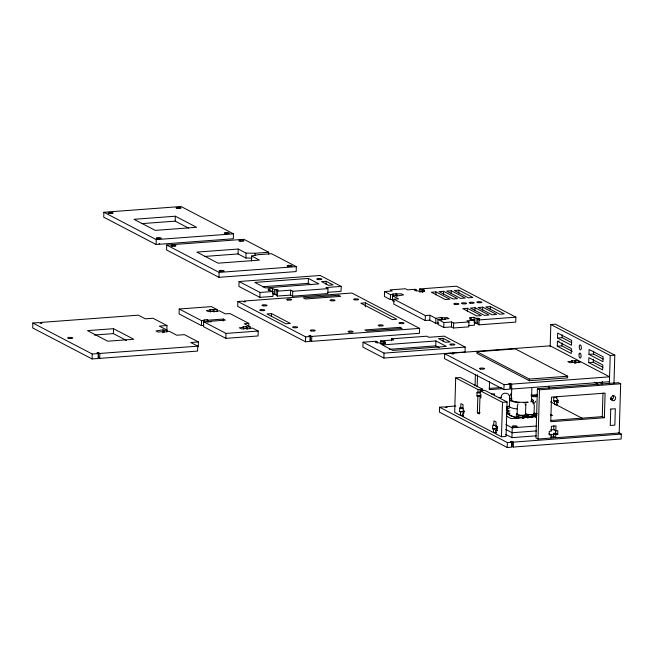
<?xml version="1.0" encoding="UTF-8"?>
<svg xmlns="http://www.w3.org/2000/svg" width="654" height="654" viewBox="0 0 654 654"><rect width="100%" height="100%" fill="white"/><g stroke="black" fill="none" stroke-linecap="round" stroke-linejoin="round"><path stroke-width="0.98" d="M527.5 417.955L527.565 415.494M535.871 417.146L535.937 414.685M166.835 330.458L166.983 325.537L153.011 318.245L145.352 318.817L138.37 315.171L40.507 322.463L41.897 323.199L40.368 323.313L38.97 322.577L32.847 323.035L32.7 327.956L92.075 358.94L98.198 358.482L98.345 353.561L96.947 352.833L98.484 352.719L99.874 353.446L197.745 346.154L197.598 351.075L99.735 358.367L98.337 357.64L98.484 352.719M92.075 358.94L92.222 354.018L32.847 323.035M103.872 212.256L103.724 217.177L156.118 244.514L233.306 238.759L233.453 233.846L181.06 206.509L103.872 212.256L156.265 239.593L233.453 233.846M99.735 358.367L99.874 353.446M126.582 340.505L113.363 333.614L113.51 328.692L87.481 330.63L107.73 341.2L133.768 339.262L113.51 328.692M156.118 244.514L156.265 239.593M162.952 332.829L163.034 329.869L155.979 330.94L158.08 332.036L162.674 331.692L163.582 332.167L169.1 331.21L176.784 335.224L184.444 334.652L198.415 341.944L198.268 346.857M163.884 332.314L163.941 330.344L163.034 329.869M268.671 254.218L268.729 252.248L243.926 239.307L166.737 245.062L166.59 249.983L218.984 277.321L296.172 271.565L296.319 266.644L271.516 253.703L257.889 254.725L251.627 256.025L251.479 260.946M166.95 332.085L167.007 330.115L159.323 326.109L166.983 325.537M188.475 228.066L175.207 221.142L175.354 216.221L133.996 219.303L155.235 230.38L196.584 227.298L175.354 216.221M217.071 311.574L217.128 309.612L211.389 306.612L179.229 309.015L179.082 313.928L201.432 325.594L203.729 325.422M201.432 325.594L201.579 320.673L179.229 309.015M204.588 322.414L204.645 320.444L203.737 319.969L207.105 319.724L208.013 320.198L223.325 319.054L225.426 320.149L210.106 321.286L211.013 321.76L203.68 321.768L203.533 326.689L225.883 338.355L258.044 335.96L258.191 331.038L252.452 328.046L246.934 328.995L246.018 328.521L241.424 328.864L239.331 327.768L243.705 327.327L243.648 329.297M207.048 321.686L207.105 319.724M207.956 322.16L208.013 320.198M210.613 312.056L210.67 310.086L209.762 309.612L217.128 309.612M213.073 311.337L213.139 309.367M213.981 311.803L214.046 309.841M218.984 277.321L219.131 272.399L166.737 245.062M223.267 321.024L223.325 319.054M225.883 338.355L226.031 333.434L203.68 321.768M251.929 258.134L245.896 258.028L238.072 253.94L238.219 249.027L196.862 252.101L218.101 263.186L259.45 260.104L251.627 256.025M419.598 328.382L351.844 293.025L244.024 301.053L245.422 301.788L243.885 301.903L242.487 301.167L237.893 301.51L237.745 306.432L305.508 341.789L310.102 341.445L310.249 336.524L308.851 335.796L310.38 335.682L311.778 336.409L419.598 328.382L419.451 333.295L311.631 341.331L310.233 340.603L310.38 335.682M341.192 286.403L320.231 275.473L239.062 281.522L238.914 286.444L259.875 297.374L272.89 296.401L273.037 291.488L268.115 290.098L270.102 289.951L268.009 288.864L272.604 288.52L274.696 289.608L276.691 289.46L278.228 290.262L276.233 290.417L276.086 295.33L277.484 296.066L290.507 295.093L292.6 296.188L327.826 293.564L327.973 288.643L325.872 287.547L341.192 286.403L341.045 291.324L327.646 292.322M245.896 258.028L246.043 253.106L238.219 249.027M246.108 328.57L246.166 326.599L242.798 326.853L243.705 327.327M247.016 329.044L247.073 327.074L246.166 326.599M248.724 326.354L248.814 323.403L229.955 313.56L225.36 313.904L219.425 310.805L213.899 311.762L212.991 311.288L208.397 311.631L206.304 310.536L210.67 310.086M250.098 328.815L250.155 326.845L244.22 323.746L248.814 323.403M255.035 255.232L255.093 253.262L268.729 252.248M259.875 297.374L260.022 292.452L239.062 281.522M271.443 316.536L271.533 313.585L266.938 313.928L285.798 323.771L290.392 323.428L271.533 313.585M272.604 288.52L272.456 293.442L274.549 294.529L276.544 294.382M274.549 294.529L274.696 289.608M277.484 296.066L277.631 291.144L276.233 290.417M290.507 295.093L290.654 290.172L277.631 291.144M292.6 296.188L292.747 291.267L290.654 290.172M305.508 341.789L305.655 336.867L237.893 301.51M310.887 284.719L308.263 283.354L308.41 278.432L254.807 282.43L265.287 287.899L318.89 283.901L308.41 278.432M311.631 341.331L311.778 336.409M326.027 284.237L326.117 281.285L321.523 281.621L328.512 285.267L333.107 284.923L326.117 281.285M383.546 344.388L383.604 342.418L385.697 343.513L381.102 343.857L379.009 342.761L377.015 342.909L375.478 342.107L377.472 341.96L376.075 341.233L363.06 342.206L362.913 347.127L383.865 358.057L465.035 352.007L465.182 347.086L444.229 336.156L428.91 337.292L426.817 336.205L391.591 338.829L391.533 340.791M365.292 306.775L365.406 302.843L360.812 303.186L392.245 319.585L396.839 319.242L365.406 302.843M380.579 343.841L380.669 340.889L393.683 339.916L391.591 338.829M381.977 344.568L382.067 341.617L380.669 340.889M422.647 292.436L422.705 290.466L424.798 291.561L420.203 291.905L418.11 290.809L416.116 290.956L414.579 290.155L416.573 290.008L415.176 289.281L407.516 289.853L405.423 288.757L390.111 289.894L392.204 290.989L384.544 291.561L384.397 296.483L390.34 299.581L392.637 299.409M383.996 343.44L384.053 341.47L382.067 341.617M383.865 358.057L384.012 353.135L363.06 342.206M390.34 299.581L390.479 294.66L384.544 291.561M393.487 296.401L393.544 294.431L392.637 293.957L401.507 293.834L403.608 294.929L396.553 296L395.637 295.526L392.58 295.755L392.433 300.677L394.125 301.559M392.58 295.755L398.515 298.853L393.921 299.197L393.773 304.11L425.206 320.517L429.801 320.174L435.744 323.272L438.801 323.043M395.948 295.673L396.005 293.703M396.855 296.148L396.913 294.177M419.68 291.888L419.77 288.937L456.525 286.199L515.9 317.182L515.753 322.103L478.998 324.842L477.6 324.106L477.747 319.193L479.742 319.038L478.205 318.236L476.21 318.384L474.117 317.296L469.523 317.64L471.616 318.727L469.629 318.874L471.166 319.683L473.153 319.528L474.551 320.264L474.403 325.177L468.665 325.61M421.111 291.635L421.168 289.665L419.77 288.937M425.206 320.517L425.353 315.596L393.921 299.197M429.801 320.174L429.948 315.253L425.353 315.596M435.858 294.848L435.948 291.897L431.354 292.24L445.317 299.532L449.919 299.189L435.948 291.897M435.744 323.272L435.883 318.351L429.948 315.253M439.243 347.683L435.752 345.86L435.899 340.938L382.296 344.936L392.768 350.405L446.371 346.407L435.899 340.938M435.883 318.351L441.409 317.394L442.317 317.869L446.911 317.533L449.012 318.621L444.418 318.964L445.325 319.438L437.984 319.446L437.837 324.368L443.772 327.466L451.432 326.894L453.524 327.989L468.844 326.845L468.992 321.923L466.891 320.828L474.551 320.264M441.327 320.354L441.409 317.394M455.895 406.003L445.726 406.763L447.123 407.491L445.587 407.606L444.189 406.878L439.594 407.221L439.455 412.143L507.21 447.491L511.804 447.156L511.951 442.235L510.553 441.499L512.082 441.393L513.48 442.12L621.3 434.084L621.153 439.006L513.333 447.042L511.935 446.306L512.082 441.393M442.259 319.839L442.317 317.869M443.518 294.275L443.6 291.324L439.006 291.668L452.977 298.96L457.571 298.616L443.6 291.324M443.036 341.274L443.126 338.322L438.532 338.666L445.513 342.304L450.107 341.968L443.126 338.322M443.772 327.466L443.919 322.545L437.984 319.446M578.839 360.779L550.202 345.835L452.339 353.127L453.729 353.855L452.2 353.969L450.802 353.242L444.679 353.7L444.532 358.621L503.907 389.604L510.03 389.146L510.177 384.225L508.779 383.497L510.316 383.383L511.714 384.111L609.577 376.818L580.932 361.875L575.414 362.831L574.506 362.357L569.912 362.692L567.811 361.605L572.405 361.261L571.498 360.787L578.839 360.779L578.782 362.749M451.17 293.711L451.26 290.752L446.666 291.095L460.637 298.387L465.231 298.044L451.26 290.752M451.432 326.894L451.579 321.972L443.919 322.545M453.524 327.989L453.672 323.068L451.579 321.972M482.595 390.863L482.636 389.22L460.285 377.562L455.691 377.898L454.669 412.347L460.408 415.339L463.163 415.135M458.83 293.139L458.92 290.188L454.326 290.531L468.297 297.815L472.891 297.472L458.92 290.188M464.176 411.758L460.506 412.036L459.599 411.562L459.705 407.949L462.46 407.744M460.408 415.339L460.506 412.036M467.291 311.247L467.381 308.296L462.787 308.639L476.758 315.931L481.352 315.588L467.381 308.296M473.995 321.228L474.117 317.296M474.951 310.683L475.033 307.732L470.439 308.067L484.41 315.359L489.004 315.015L475.033 307.732M478.058 323.158L476.063 323.305L476.21 318.384M475.066 385.786L475.393 374.742M476.995 351.738L476.946 353.381L529.331 380.718L567.623 377.865L567.672 376.222L515.278 348.884L476.995 351.738L529.38 379.075L567.672 376.222M480.6 396.25L476.929 395.981L477.036 392.375L480.715 392.098M477.158 386.882L477.518 374.832M478.998 324.842L479.145 319.92L477.747 319.193M497.669 430.357L495.83 430.487L495.732 433.774L501.471 436.766L506.065 436.422L507.087 401.981L484.737 390.315L480.142 390.659L480.044 393.937L480.952 394.411L480.845 398.024L479.938 397.55L479.447 413.949L477.355 412.854L477.837 396.455M480.706 392.637L477.951 392.841L478.041 389.563L455.691 377.898M482.603 310.11L482.693 307.159L478.099 307.503L492.07 314.787L496.664 314.443L482.693 307.159M490.263 309.538L490.353 306.587L485.759 306.93L499.73 314.222L504.324 313.879L490.353 306.587M489.535 381.781L489.306 389.653L502.452 388.672M497.212 428.999L493.533 429.269L492.626 428.795L492.732 425.19L496.402 425.46M496.198 432.368L493.435 432.572L493.533 429.269M494.465 395.809L494.53 393.839L491.767 394.051M495.83 430.487L496.738 430.961L496.844 427.356L495.936 426.882L496.084 421.961L493.991 420.865L493.639 425.664M497.277 426.653L497.22 428.452L492.626 428.795M501.471 436.766L502.493 402.324L480.142 390.659M503.907 389.604L504.054 384.683L444.679 353.7M506.621 414.015L506.678 412.233M507.88 412.143C506.515 412.527 509.221 410.843 507.251 410.303L507.324 407.843M507.537 413.941L507.586 412.167M507.21 447.491L507.357 442.578L439.594 407.221M510.316 383.383L510.169 388.304L511.567 389.032L609.43 381.74M511.567 389.032L511.714 384.111M511.379 399.545L511.714 388.378M536.296 435.834L511.927 437.649L512.213 427.814L505.894 424.511M513.333 447.042L513.48 442.12M517.11 414.252L517.355 405.889L517.984 403.853M518.573 418.519L518.647 416.058M522.513 418.258L522.562 416.614M525.522 414.481L525.775 406.118L525.137 403.837M527.108 417.734L527.181 415.274M529.331 380.718L529.38 379.075M528.407 417.89L528.481 415.429M531.489 400.55L531.882 387.348M533.075 403.444L533.165 400.632M535.479 416.933L535.528 415.29M553.873 425.811L553.758 429.743L555.851 430.839L557.837 430.692L557.731 434.297L555.638 433.201L553.652 433.357L553.554 436.635L555.647 437.73L619.207 432.989L620.662 383.784L618.57 382.696L537.4 388.746L535.937 437.943L538.029 439.038L551.052 438.066L551.15 434.787L549.049 433.692M538.029 439.038L539.493 389.833L537.4 388.746M548.935 388.574L548.992 386.645M550.178 346.718L550.832 324.515L555.426 324.171L614.801 355.155L613.967 383.416M558.254 401.147L554.584 401.417L553.668 400.943L553.783 397.338L556.521 397.673M554.486 404.695L554.584 401.417M557.429 341.282L571.4 348.574L571.253 353.487L557.282 346.203L557.429 341.282L559.268 341.143M557.527 338.004L557.674 333.082L571.645 340.366L571.498 345.287L557.527 338.004L562.121 337.66L571.727 342.671M555.638 433.201L555.72 430.495M555.647 437.73L555.745 434.444L553.652 433.357M555.851 430.839L555.998 425.918L551.404 426.261L551.257 431.182L549.262 431.329L549.156 434.935L554.584 434.477M556.603 404.973L556.677 402.512L558.516 402.373M556.84 396.937L556.783 398.907L557.69 399.381L557.584 402.987L556.677 402.512M572.356 351.329L561.876 345.86L561.966 342.909M562.121 337.66L562.211 334.709M574.784 363.485L574.866 360.534M575.716 362.978L575.773 361.008M588.714 362.602L588.862 357.681L602.833 364.973L602.686 369.894L588.714 362.602L593.309 362.259L602.914 367.27M588.96 354.403L589.107 349.481L603.078 356.773L602.931 361.695L588.96 354.403L593.554 354.059L603.16 359.071M593.309 362.259L593.399 359.308M593.554 354.059L593.644 351.108M602.26 384.323L602.342 381.372M604.378 417.734L550.774 421.724L551.502 397.125L605.105 393.128L604.378 417.734L602.277 416.639L602.98 393.021M609.373 383.759L610.207 355.498L550.832 324.515M610.509 399.324L610.558 397.91M506.801 408.121L506.384 410.606M507.635 410.524L507.717 408.063M522.898 418.478L522.947 416.835M523.813 418.413L523.862 416.77M531.432 417.685L531.481 416.05M532.34 417.628L532.389 415.985M463.367 408.219L460.612 408.423L460.956 403.632L463.057 404.728L462.909 409.649L463.817 410.123L463.711 413.729L462.803 413.254L462.705 416.533L493.435 432.572M501.209 397.182C501.168 391.689 509.956 391.926 509.621 397.403M525.89 405.104L526.061 404.049M534.432 403.24L535.675 401.262M526.2 416.361L526.159 416.434A5.052 1.136 1.7 0 1 521.966 417.154A5.052 1.136 1.7 0 1 516.913 416.459L516.398 416.173A5.052 1.136 1.7 0 1 516.382 415.584M534.727 415.568L534.686 415.642A5.052 1.136 1.7 0 1 526.249 415.928M511.15 393.356L509.736 396.389L509.507 406.028A11.788 2.649 1.7 0 0 517.118 408.979M141.918 223.619L175.207 221.142M204.792 256.425L238.072 253.94M219.131 272.399L296.319 266.644M262.753 286.746L308.263 283.354M260.022 292.452L273.037 291.488M292.747 291.267L327.973 288.643M421.168 289.665L423.163 289.518L424.691 290.319L422.705 290.466M390.479 294.66L393.544 294.431M201.579 320.673L204.645 320.444M94.34 335.028L113.363 333.614M163.941 330.344L167.007 330.115M247.073 327.074L250.155 326.845M226.031 333.434L258.191 331.038M479.145 319.92L515.9 317.182M198.415 341.944L190.755 342.508L197.745 346.154M453.672 323.068L468.992 321.923M305.655 336.867L310.249 336.524M92.222 354.018L98.345 353.561M383.604 342.418L385.59 342.271L384.053 341.47M389.228 349.326L435.752 345.86M384.012 353.135L465.182 347.086M557.282 346.203L561.876 345.86M610.207 355.498L614.801 355.155M504.054 384.683L510.177 384.225M489.233 388.402L501.365 387.503M478.041 389.563L482.636 389.22M539.493 389.833L620.662 383.784M476.929 395.981L480.608 395.703M498.422 397.599L501.471 397.37M530.917 395.179L537.016 394.722M502.493 402.324L507.087 401.981M553.668 400.943L558.263 400.6M610.256 398.842L612.087 398.711M610.73 399.643L612.569 399.504M459.599 411.562L464.193 411.219M555.401 404.63L557.241 404.491M477.355 412.854L480.11 412.649M507.962 411.088L509.981 410.933M509.482 412.96L506.498 413.181L515.581 417.922L525.538 417.178M528.522 416.958L535.487 416.434L533.836 415.576M536.403 416.721L511.191 418.601L506.76 416.287M550.521 415.666L552.54 415.519L550.766 414.595M550.701 420.481L602.277 416.639M495.936 426.882L497.776 426.743M512.213 427.814L536.591 425.999M536.444 430.912L512.066 432.735L505.746 429.433M550.66 429.858L554.723 429.555M555.745 434.444L557.731 434.297M507.357 442.578L511.951 442.235M507.251 410.303L507.929 410.499M246.043 253.106L255.093 253.262M599.808 382.304L602.432 383.677M594.339 382.198L597.838 384.012M473.97 322.218L476.063 323.305M618.586 432.67L621.3 434.084M550.562 401.793L582.174 418.29M477.036 392.375L477.951 392.841M459.705 407.949L460.612 408.423M505.599 434.354L511.927 437.649M533.901 413.442L534.776 413.933A5.052 1.136 1.7 0 1 530.541 414.726A5.052 1.136 1.7 0 1 525.489 414.031M533.051 402.218L534.302 405.325L534.056 413.696A4.21 0.948 1.7 0 1 530.427 414.538A4.21 0.948 1.7 0 1 525.791 413.72M159.666 243.623A2.526 0.572 1.7 0 1 159.028 243.648M612.937 395.286A2.526 2.232 -62.4 0 1 611.188 399.61M555.459 404.81A2.526 0.572 1.7 0 1 556.783 404.532M463.711 416.377A2.526 0.572 1.7 0 1 461.43 415.764A2.526 0.572 1.7 0 1 463.539 415.249M495.904 433.455A2.526 0.572 1.7 0 1 494.269 432.825A2.526 0.572 1.7 0 1 496.37 432.376M551.257 436.807A2.526 0.572 1.7 0 1 554.813 437.477A2.526 0.572 1.7 0 1 550.832 437.771M578.823 362.618A2.526 1.038 85.7 0 1 580.4 361.932M510.006 407.72A5.052 1.136 1.7 0 1 506.458 408.431M509.556 406.338A5.052 1.136 1.7 0 1 506.507 406.788M509.237 406.011A4.21 0.948 1.7 0 1 506.286 406.6M532.152 399.251A11.788 2.649 1.7 0 1 531.032 401.858M528.113 402.423A11.788 2.649 1.7 0 1 523.38 402.717M519.292 402.594A11.788 2.649 1.7 0 1 511.837 398.237M531.391 399.954A10.104 2.273 1.7 0 1 530.893 401.115M527.86 401.981A10.104 2.273 1.7 0 1 515.573 401.736A10.104 2.273 1.7 0 1 511.976 398.989M536.942 413.843A5.052 1.136 1.7 0 1 533.86 413.23M536.893 415.478A5.052 1.136 1.7 0 1 534.62 415.127M537.155 413.663A4.21 0.948 1.7 0 1 534.588 413.148M517.723 413.467A5.052 1.136 1.7 0 0 518.826 415.282A5.052 1.136 1.7 0 0 526.2 414.791L525.375 414.227A4.21 0.948 1.7 0 1 520.797 415.29A4.21 0.948 1.7 0 1 517.657 413.794M532.724 415.396A11.788 2.649 1.7 0 1 532.037 416.05M529.961 416.786A11.788 2.649 1.7 0 1 528.489 417.064M527.672 417.187A11.788 2.649 1.7 0 1 523.944 417.465M522.947 417.481A11.788 2.649 1.7 0 1 520.633 417.448M518.851 417.358A11.788 2.649 1.7 0 1 509.956 413.573M610.746 409.077L610.256 425.476L614.85 425.133L615.34 408.734L610.746 409.077M338.625 295.256L303.399 297.881L305.492 298.976L340.718 296.352L338.625 295.256M400.093 327.335L364.867 329.959L366.959 331.047L402.185 328.422L400.093 327.335M533.051 396.577A2.526 0.572 1.7 0 0 537.032 396.283A2.526 0.572 1.7 0 0 533.468 395.613A2.526 0.572 1.7 0 0 533.051 396.577M513.251 426.8A2.526 0.572 1.7 0 0 517.224 426.498A2.526 0.572 1.7 0 0 513.668 425.828A2.526 0.572 1.7 0 0 513.251 426.8M109.095 213.433A2.526 0.572 1.7 0 0 113.077 213.13A2.526 0.572 1.7 0 0 109.512 212.46A2.526 0.572 1.7 0 0 109.095 213.433M177.095 208.364A2.526 0.572 1.7 0 0 181.076 208.07A2.526 0.572 1.7 0 0 177.512 207.392A2.526 0.572 1.7 0 0 177.095 208.364M157.295 238.579A2.526 0.572 1.7 0 0 161.276 238.285A2.526 0.572 1.7 0 0 157.712 237.615A2.526 0.572 1.7 0 0 157.295 238.579M225.295 233.511A2.526 0.572 1.7 0 0 229.276 233.216A2.526 0.572 1.7 0 0 225.712 232.546A2.526 0.572 1.7 0 0 225.295 233.511M171.961 246.231A2.526 0.572 1.7 0 0 175.942 245.937A2.526 0.572 1.7 0 0 172.378 245.266A2.526 0.572 1.7 0 0 171.961 246.231M239.961 241.171A2.526 0.572 1.7 0 0 243.942 240.868A2.526 0.572 1.7 0 0 240.378 240.198A2.526 0.572 1.7 0 0 239.961 241.171M220.161 271.385A2.526 0.572 1.7 0 0 224.142 271.083A2.526 0.572 1.7 0 0 220.578 270.413A2.526 0.572 1.7 0 0 220.161 271.385M288.161 266.317A2.526 0.572 1.7 0 0 292.142 266.023A2.526 0.572 1.7 0 0 288.577 265.344A2.526 0.572 1.7 0 0 288.161 266.317M68.727 338.38A2.526 0.572 1.7 0 0 72.7 338.085A2.526 0.572 1.7 0 0 69.144 337.407A2.526 0.572 1.7 0 0 68.727 338.38M462.541 303.767A2.526 0.572 1.7 0 0 466.523 303.464A2.526 0.572 1.7 0 0 462.958 302.794A2.526 0.572 1.7 0 0 462.541 303.767M454.882 304.339A2.526 0.572 1.7 0 0 458.863 304.036A2.526 0.572 1.7 0 0 455.298 303.366A2.526 0.572 1.7 0 0 454.882 304.339M470.201 303.194A2.526 0.572 1.7 0 0 474.175 302.9A2.526 0.572 1.7 0 0 470.618 302.23A2.526 0.572 1.7 0 0 470.201 303.194M477.853 302.622A2.526 0.572 1.7 0 0 481.834 302.328A2.526 0.572 1.7 0 0 478.278 301.658A2.526 0.572 1.7 0 0 477.853 302.622M317.811 279.503A2.526 0.572 1.7 0 0 321.793 279.209A2.526 0.572 1.7 0 0 318.236 278.539A2.526 0.572 1.7 0 0 317.811 279.503M450.884 344.928A2.526 0.572 1.7 0 0 454.865 344.633A2.526 0.572 1.7 0 0 451.309 343.955A2.526 0.572 1.7 0 0 450.884 344.928M293.613 327.662A2.526 0.572 1.7 0 0 297.595 327.368A2.526 0.572 1.7 0 0 294.03 326.698A2.526 0.572 1.7 0 0 293.613 327.662M260.783 310.536A2.526 0.572 1.7 0 0 264.764 310.233A2.526 0.572 1.7 0 0 261.199 309.563A2.526 0.572 1.7 0 0 260.783 310.536M354.656 299.794A2.526 0.572 1.7 0 0 358.637 299.491A2.526 0.572 1.7 0 0 355.081 298.821A2.526 0.572 1.7 0 0 354.656 299.794M287.662 299.99A2.526 0.572 1.7 0 0 291.643 299.696A2.526 0.572 1.7 0 0 288.079 299.025A2.526 0.572 1.7 0 0 287.662 299.99M400.06 323.485A2.526 0.572 1.7 0 0 404.041 323.182A2.526 0.572 1.7 0 0 400.485 322.512A2.526 0.572 1.7 0 0 400.06 323.485M349.13 332.068A2.526 0.572 1.7 0 0 353.111 331.766A2.526 0.572 1.7 0 0 349.555 331.096A2.526 0.572 1.7 0 0 349.13 332.068M263.055 305.786A2.526 0.572 1.7 0 0 267.036 305.483A2.526 0.572 1.7 0 0 263.472 304.813A2.526 0.572 1.7 0 0 263.055 305.786M331.055 300.717A2.526 0.572 1.7 0 0 335.036 300.415A2.526 0.572 1.7 0 0 331.472 299.745A2.526 0.572 1.7 0 0 331.055 300.717M311.255 330.932A2.526 0.572 1.7 0 0 315.236 330.638A2.526 0.572 1.7 0 0 311.672 329.959A2.526 0.572 1.7 0 0 311.255 330.932M379.255 325.864A2.526 0.572 1.7 0 0 383.236 325.569A2.526 0.572 1.7 0 0 379.672 324.899A2.526 0.572 1.7 0 0 379.255 325.864M614.441 400.289A2.526 2.232 -62.4 0 0 614.572 396.03A2.526 2.232 -62.4 0 0 611.065 398.417A2.526 2.232 -62.4 0 0 614.441 400.289M579.191 353.879A2.526 1.038 85.7 0 0 579.984 358.049A2.526 1.038 85.7 0 0 581.005 354.828A2.526 1.038 85.7 0 0 579.191 353.879M579.428 345.68A2.526 1.038 85.7 0 0 580.229 349.849A2.526 1.038 85.7 0 0 581.242 346.628A2.526 1.038 85.7 0 0 579.428 345.68M480.559 369.044A2.526 0.572 1.7 0 0 484.532 368.742A2.526 0.572 1.7 0 0 480.976 368.071A2.526 0.572 1.7 0 0 480.559 369.044"/></g></svg>
